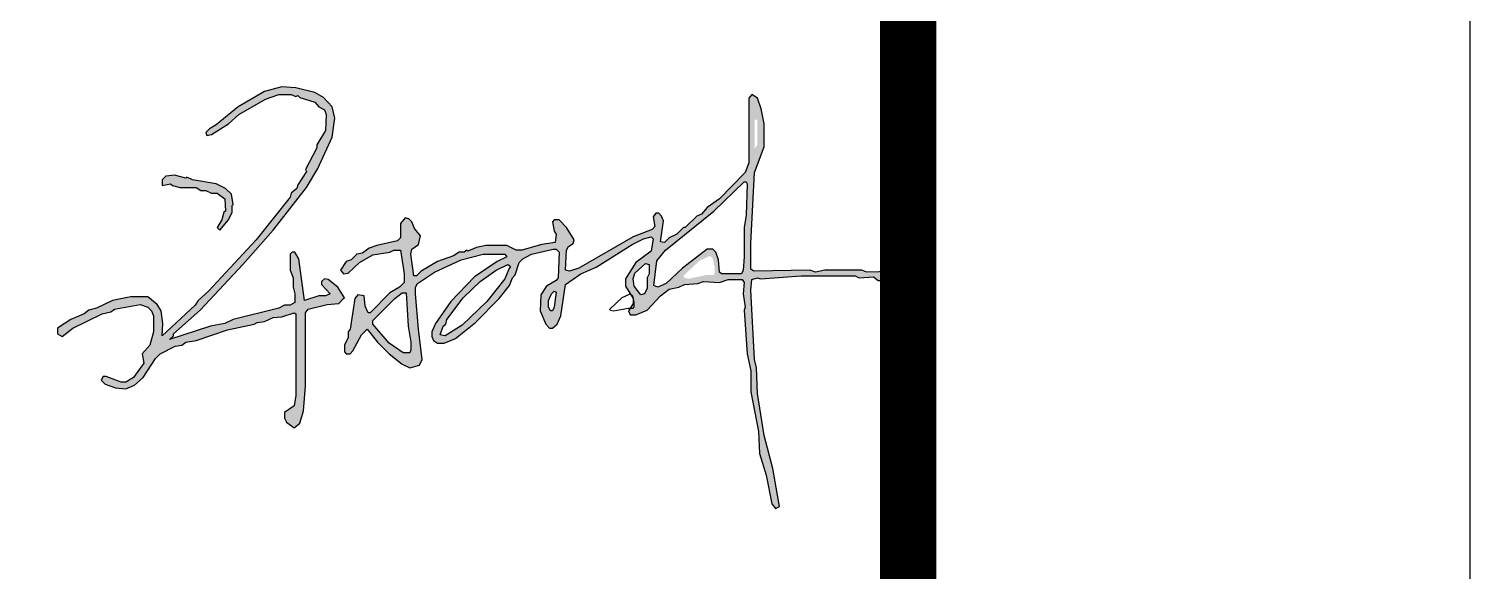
# Model space of a CAD drawing. Extents: x 69728788 to 150676229, y 20333219 to 43663798.
# Drawn here: x 75382228 to 75387357, y 20653074 to 20655004 of the extents above; entities that cross this region are included whole.
import ezdxf

# ---------------------------------------------------------------- set-up
doc = ezdxf.new("R2010")
doc.units = 0
doc.header["$LTSCALE"] = 1000
doc.header["$MEASUREMENT"] = 0
doc.layers.get('0').update_dxf_attribs({"linetype": 'CONTINUOUS'})
for name, color, linetype in [('PIPE-喷淋', 6, 'CONTINUOUS'), ('PUB_TITLE', 4, 'CONTINUOUS'), ('图框', 253, 'CONTINUOUS')]:
    doc.layers.add(name, color=color, linetype=linetype)

# ---------------------------------------------------------------- blocks, each defined once
blk = doc.blocks.new('签字')
at = {"linetype": 'Continuous'}
h = blk.add_hatch(color=4, dxfattribs=at)
h.dxf.hatch_style = 1
h.paths.add_polyline_path([(1873797.611294811, 459121.9573857221), (1873800.14629481, 459124.4923857222), (1873795.076294812, 459152.3773857225), (1873779.866294811, 459167.587385722), (1873754.51629481, 459180.2623857222), (1873691.14129481, 459190.4023857219), (1873675.931294811, 459198.0073857219), (1873673.39629481, 459195.4723857227), (1873642.976294811, 459203.0773857222), (1873620.16129481, 459200.5423857216), (1873610.02129481, 459190.4023857219), (1873610.02129481, 459175.1923857224), (1873632.836294812, 459180.2623857222), (1873637.90629481, 459175.1923857224), (1873658.186294811, 459170.1223857226), (1873701.28129481, 459170.1223857226), (1873713.956294812, 459162.5173857221), (1873726.631294811, 459162.5173857221), (1873741.841294812, 459154.9123857226), (1873757.051294811, 459154.9123857226), (1873777.331294812, 459139.7023857222), (1873779.866294811, 459106.7473857226), (1873774.796294811, 459104.212385722), (1873769.726294811, 459083.9323857222), (1873757.051294811, 459063.6523857219), (1873764.65629481, 459056.0473857224), (1873787.471294811, 459083.9323857222), (1873797.611294811, 459104.212385722)], flags=17)
h.paths.add_polyline_path([(1874094.206294812, 458873.5273857219), (1874096.741294811, 458876.0623857225), (1874078.996294811, 458903.9473857223), (1874053.64629481, 458924.2273857226), (1874043.506294811, 458926.7623857222), (1874035.90129481, 458919.1573857218), (1874035.90129481, 458911.5523857223), (1874058.716294812, 458886.2023857222), (1874046.04129481, 458881.1323857219), (1874028.296294811, 458881.1323857219), (1873990.27129481, 458868.4573857221), (1873975.061294811, 458979.9973857226), (1873964.921294811, 458997.7423857222), (1873957.316294811, 458997.7423857222), (1873952.246294811, 458992.6723857224), (1873952.246294811, 458949.5773857222), (1873959.851294811, 458929.2973857224), (1873959.851294811, 458903.9473857223), (1873964.921294811, 458886.2023857222), (1873964.921294811, 458863.3873857222), (1873952.246294811, 458855.7823857218), (1873937.03629481, 458855.7823857218), (1873921.826294812, 458848.1773857223), (1873800.14629481, 458817.7573857219), (1873777.331294812, 458807.6173857222), (1873739.306294811, 458800.0123857222), (1873630.301294811, 458764.522385722), (1873640.441294811, 458774.6623857226), (1873640.441294811, 458779.7323857215), (1873711.421294811, 458843.1073857215), (1873825.496294811, 458964.7873857226), (1873906.616294811, 459056.0473857224), (1873995.341294812, 459170.1223857226), (1874025.761294811, 459220.8223857223), (1874063.78629481, 459304.4773857226), (1874071.39129481, 459355.1773857223), (1874063.78629481, 459385.5973857227), (1874040.971294811, 459410.9473857223), (1874018.15629481, 459423.6223857226), (1873967.456294812, 459436.2973857224), (1873929.431294811, 459438.8323857221), (1873883.801294811, 459426.1573857218), (1873812.821294812, 459385.5973857227), (1873754.51629481, 459337.4323857222), (1873736.77129481, 459327.2923857216), (1873726.631294811, 459317.1523857219), (1873729.16629481, 459309.5473857224), (1873741.841294812, 459312.0823857221), (1873787.471294811, 459339.9673857219), (1873815.356294811, 459365.3173857224), (1873886.336294812, 459405.8773857225), (1873921.826294812, 459418.5523857223), (1873954.78129481, 459418.5523857223), (1873967.456294812, 459413.4823857215), (1873972.52629481, 459416.0173857221), (1873977.596294811, 459410.9473857223), (1874018.15629481, 459398.272385722), (1874028.296294811, 459385.5973857227), (1874043.506294811, 459377.9923857222), (1874048.576294812, 459365.3173857224), (1874046.04129481, 459322.2223857227), (1874023.226294811, 459284.1973857223), (1874023.226294811, 459276.5923857219), (1873992.806294811, 459218.2873857226), (1873995.341294812, 459213.2173857219), (1873972.52629481, 459177.7273857226), (1873969.991294811, 459167.587385722), (1873954.78129481, 459154.9123857226), (1873952.246294811, 459144.772385722), (1873860.986294811, 459030.6973857223), (1873734.236294811, 458893.8073857222), (1873706.351294811, 458868.4573857221), (1873698.746294811, 458855.7823857218), (1873610.02129481, 458774.6623857226), (1873612.556294811, 458807.6173857222), (1873607.486294811, 458840.5723857223), (1873597.346294811, 458858.3173857224), (1873571.996294811, 458878.5973857227), (1873526.366294811, 458878.5973857227), (1873478.201294812, 458868.4573857221), (1873435.106294811, 458848.1773857223), (1873414.826294812, 458843.1073857215), (1873402.15129481, 458832.9673857219), (1873366.66129481, 458817.7573857219), (1873331.171294811, 458794.9423857224), (1873331.171294811, 458779.7323857215), (1873343.846294811, 458772.1273857225), (1873371.731294811, 458794.9423857224), (1873450.316294811, 458832.9673857219), (1873473.131294811, 458838.0373857226), (1873483.27129481, 458845.6423857221), (1873551.716294812, 458858.3173857224), (1873571.996294811, 458850.712385722), (1873582.136294811, 458840.5723857223), (1873587.206294812, 458827.897385722), (1873587.206294812, 458784.8023857223), (1873577.066294811, 458749.3123857225), (1873556.78629481, 458726.4973857226), (1873561.856294811, 458701.147385722), (1873533.971294811, 458663.1223857226), (1873513.691294811, 458650.4473857223), (1873501.01629481, 458650.4473857223), (1873460.456294812, 458665.6573857218), (1873452.851294811, 458665.6573857218), (1873447.78129481, 458655.5173857221), (1873457.921294811, 458645.3773857225), (1873485.806294811, 458635.2373857223), (1873513.691294811, 458632.7023857222), (1873536.506294811, 458642.8423857219), (1873559.321294812, 458663.1223857226), (1873592.27629481, 458713.8223857223), (1873604.951294812, 458726.4973857226), (1873645.511294811, 458746.7773857219), (1873663.256294811, 458749.3123857225), (1873673.39629481, 458756.9173857216), (1873701.28129481, 458761.9873857223), (1873784.936294811, 458789.8723857226), (1873855.91629481, 458805.0823857221), (1873863.52129481, 458810.1523857219), (1873883.801294811, 458812.6873857225), (1873906.616294811, 458822.8273857222), (1873929.431294811, 458825.3623857223), (1873962.386294811, 458835.5023857225), (1873967.456294812, 458832.9673857219), (1873967.456294812, 458614.9573857221), (1873962.386294811, 458587.0723857223), (1873937.03629481, 458569.3273857222), (1873937.03629481, 458554.1173857222), (1873942.106294811, 458543.9773857226), (1873962.386294811, 458528.7673857221), (1873977.596294811, 458541.4423857224), (1873987.736294811, 458574.397385722), (1873992.806294811, 458640.3073857222), (1873992.806294811, 458835.5023857225), (1874000.41129481, 458845.6423857221), (1874051.111294811, 458858.3173857224), (1874081.53129481, 458860.8523857226)])
h.paths.add_polyline_path([(1874274.191294811, 458756.9173857216), (1874274.191294811, 458736.6373857222), (1874271.65629481, 458729.0323857218), (1874253.91129481, 458729.0323857218), (1874215.886294811, 458754.3823857219), (1874172.79129481, 458805.0823857221), (1874172.79129481, 458815.2223857227), (1874231.096294811, 458873.5273857219), (1874251.376294811, 458888.7373857223), (1874261.51629481, 458888.7373857223), (1874266.586294812, 458800.0123857222)], flags=16)
h.paths.add_polyline_path([(1874540.366294811, 458959.7173857219), (1874535.296294811, 458952.1123857223), (1874525.15629481, 458926.7623857222), (1874476.991294811, 458865.9223857224), (1874411.081294812, 458802.5473857224), (1874365.451294812, 458774.6623857226), (1874352.77629481, 458777.1973857223), (1874360.381294811, 458800.0123857222), (1874367.986294811, 458805.0823857221), (1874370.52129481, 458817.7573857219), (1874413.616294811, 458876.0623857225), (1874459.246294811, 458919.1573857218), (1874502.341294812, 458949.5773857222), (1874532.761294811, 458964.7873857226)], flags=16)
h.paths.add_polyline_path([(1874662.046294811, 458891.272385722), (1874656.976294811, 458850.712385722), (1874651.90629481, 458840.5723857223), (1874646.836294812, 458840.5723857223), (1874641.76629481, 458850.712385722), (1874641.76629481, 458868.4573857221), (1874649.371294811, 458886.2023857222), (1874656.976294811, 458893.8073857222)], flags=16)
h.paths.add_polyline_path([(1874910.476294811, 458964.7873857226), (1874910.476294811, 458939.4373857225), (1874905.40629481, 458929.2973857224), (1874905.40629481, 458901.4123857226), (1874897.801294811, 458886.2023857222), (1874887.66129481, 458883.6673857216), (1874869.91629481, 458906.4823857215), (1874867.381294811, 458926.7623857222), (1874872.451294812, 458941.9723857227), (1874900.336294812, 458967.3223857223)], flags=16)
h.paths.add_polyline_path([(1875085.39129481, 458957.1823857222), (1875085.39129481, 458941.9723857227), (1875082.856294811, 458936.9023857219), (1875065.111294811, 458936.9023857219), (1875014.41129481, 458926.7623857222), (1875004.27129481, 458929.2973857224), (1875001.736294811, 458934.3673857222), (1875044.831294812, 458974.9273857223), (1875072.716294812, 458987.6023857226), (1875080.321294812, 458979.9973857226)], flags=16)
h.paths.add_polyline_path([(1875171.581294812, 459180.2623857222), (1875169.046294811, 459096.6073857215), (1875163.976294811, 459063.6523857219), (1875163.976294811, 458985.0673857224), (1875161.441294811, 458949.5773857222), (1875156.371294811, 458939.4373857225), (1875103.136294811, 458939.4373857225), (1875098.066294811, 458944.5073857219), (1875095.53129481, 458977.462385722), (1875087.926294811, 458997.7423857222), (1875080.321294812, 459005.3473857227), (1875065.111294811, 459005.3473857227), (1874999.201294812, 458954.647385722), (1874956.106294811, 458914.087385722), (1874933.29129481, 458903.9473857223), (1874923.15129481, 458909.0173857221), (1874930.756294811, 458974.9273857223), (1874953.571294812, 459002.8123857225), (1875082.856294811, 459106.7473857226), (1875163.976294811, 459185.3323857221), (1875169.046294811, 459185.3323857221)], flags=16)
h.paths.add_polyline_path([(1875199.466294812, 459347.5723857223), (1875199.466294812, 459314.6173857222), (1875199.466294812, 459284.1973857223), (1875191.861294811, 459274.0573857222), (1875191.861294811, 459350.1073857215), (1875194.39629481, 459352.6423857221)], flags=16)
h.paths.add_polyline_path([(1875605.066294811, 458931.8323857221), (1875607.601294811, 458934.3673857222), (1875602.53129481, 458941.9723857227), (1875589.856294811, 458947.0423857216), (1875490.991294811, 458944.5073857219), (1875478.316294811, 458949.5773857222), (1875379.451294812, 458949.5773857222), (1875354.101294811, 458944.5073857219), (1875338.89129481, 458949.5773857222), (1875189.326294812, 458947.0423857216), (1875181.721294811, 458952.1123857223), (1875181.721294811, 459020.5573857222), (1875191.861294811, 459210.6823857222), (1875217.211294812, 459279.1273857225), (1875217.211294812, 459339.9673857219), (1875209.606294811, 459380.5273857219), (1875199.466294812, 459408.4123857226), (1875184.256294811, 459418.5523857223), (1875176.65129481, 459408.4123857226), (1875176.65129481, 459236.0323857218), (1875166.511294811, 459210.6823857222), (1875098.066294811, 459139.7023857222), (1875065.111294811, 459116.8873857222), (1875049.90129481, 459099.1423857221), (1875037.226294811, 459094.0723857223), (1875006.806294811, 459063.6523857219), (1875001.736294811, 459063.6523857219), (1874983.991294811, 459045.9073857218), (1874963.711294812, 459035.7673857221), (1874951.03629481, 459023.0923857219), (1874940.89629481, 459025.6273857225), (1874948.501294811, 459081.397385722), (1874943.431294811, 459094.0723857223), (1874935.826294812, 459101.6773857223), (1874928.221294811, 459101.6773857223), (1874920.616294811, 459091.5373857226), (1874925.686294811, 459066.1873857225), (1874918.081294812, 459058.5823857221), (1874867.381294811, 459038.3023857223), (1874722.886294811, 458954.647385722), (1874697.53629481, 458947.0423857216), (1874687.39629481, 458949.5773857222), (1874689.931294811, 459002.8123857225), (1874695.001294811, 459012.9523857222), (1874707.676294811, 459020.5573857222), (1874710.211294812, 459030.6973857223), (1874689.931294811, 459063.6523857219), (1874669.65129481, 459083.9323857222), (1874656.976294811, 459083.9323857222), (1874651.90629481, 459078.8623857223), (1874656.976294811, 459053.5123857222), (1874662.046294811, 459045.9073857218), (1874659.511294811, 459023.0923857219), (1874624.02129481, 459018.022385722), (1874570.78629481, 459002.8123857225), (1874555.576294812, 459002.8123857225), (1874530.226294811, 459015.4873857223), (1874474.456294812, 459015.4873857223), (1874449.106294811, 459010.4173857216), (1874426.29129481, 459000.2773857219), (1874423.756294811, 459002.8123857225), (1874416.15129481, 458997.7423857222), (1874403.476294811, 458997.7423857222), (1874388.26629481, 458987.6023857226), (1874345.171294811, 458972.3923857221), (1874302.076294812, 458947.0423857216), (1874289.40129481, 458934.3673857222), (1874281.796294811, 458934.3673857222), (1874274.191294811, 458992.6723857224), (1874276.726294811, 459005.3473857227), (1874294.471294811, 459018.022385722), (1874299.54129481, 459040.837385722), (1874284.331294812, 459061.1173857222), (1874276.726294811, 459078.8623857223), (1874269.121294811, 459086.4673857219), (1874258.981294811, 459089.0023857225), (1874246.306294811, 459073.7923857216), (1874246.306294811, 459035.7673857221), (1874238.701294812, 459028.1623857226), (1874182.931294811, 459015.4873857223), (1874162.65129481, 459007.8823857219), (1874144.90629481, 458995.2073857221), (1874129.696294812, 458992.6723857224), (1874114.486294811, 458977.462385722), (1874101.811294811, 458972.3923857221), (1874086.601294811, 458949.5773857222), (1874094.206294812, 458939.4373857225), (1874106.881294811, 458941.9723857227), (1874137.301294811, 458969.8573857215), (1874172.79129481, 458990.1373857222), (1874218.421294811, 458997.7423857222), (1874228.561294811, 459002.8123857225), (1874246.306294811, 459002.8123857225), (1874256.446294812, 458939.4373857225), (1874256.446294812, 458916.6223857226), (1874243.77129481, 458903.9473857223), (1874218.421294811, 458888.7373857223), (1874165.186294811, 458835.5023857225), (1874160.116294811, 458835.5023857225), (1874152.511294811, 458853.2473857226), (1874149.976294811, 458881.1323857219), (1874132.231294811, 458883.6673857216), (1874124.626294811, 458873.5273857219), (1874111.951294812, 458792.4073857218), (1874106.881294811, 458784.8023857223), (1874106.881294811, 458769.5923857219), (1874096.741294811, 458749.3123857225), (1874096.741294811, 458731.5673857224), (1874101.811294811, 458726.4973857226), (1874111.951294812, 458726.4973857226), (1874119.556294811, 458734.1023857226), (1874142.371294811, 458777.1973857223), (1874157.581294812, 458792.4073857218), (1874185.466294812, 458756.9173857216), (1874215.886294811, 458726.4973857226), (1874251.376294811, 458698.6123857223), (1874271.65629481, 458688.4723857227), (1874297.006294811, 458696.0773857222), (1874304.611294811, 458711.2873857226), (1874294.471294811, 458792.4073857218), (1874286.866294811, 458886.2023857222), (1874286.866294811, 458903.9473857223), (1874291.936294811, 458914.087385722), (1874337.566294811, 458944.5073857219), (1874408.546294811, 458977.462385722), (1874466.851294811, 458992.6723857224), (1874525.15629481, 458992.6723857224), (1874530.226294811, 458985.0673857224), (1874504.876294811, 458972.3923857221), (1874444.03629481, 458931.8323857221), (1874380.66129481, 458865.9223857224), (1874340.101294811, 458807.6173857222), (1874329.961294812, 458784.8023857223), (1874329.961294812, 458772.1273857225), (1874335.03129481, 458761.9873857223), (1874345.171294811, 458754.3823857219), (1874362.91629481, 458754.3823857219), (1874393.336294812, 458767.0573857222), (1874446.571294812, 458810.1523857219), (1874509.946294812, 458873.5273857219), (1874537.831294812, 458909.0173857221), (1874545.436294811, 458929.2973857224), (1874553.04129481, 458936.9023857219), (1874563.181294811, 458969.8573857215), (1874573.321294812, 458979.9973857226), (1874596.136294811, 458992.6723857224), (1874654.441294811, 459005.3473857227), (1874662.046294811, 459005.3473857227), (1874669.65129481, 458997.7423857222), (1874667.116294811, 458929.2973857224), (1874662.046294811, 458921.6923857224), (1874636.696294812, 458906.4823857215), (1874621.486294811, 458883.6673857216), (1874618.951294812, 458840.5723857223), (1874634.16129481, 458805.0823857221), (1874644.301294811, 458794.9423857224), (1874651.90629481, 458794.9423857224), (1874664.581294812, 458805.0823857221), (1874674.721294811, 458827.897385722), (1874687.39629481, 458911.5523857223), (1874727.956294812, 458939.4373857225), (1874768.51629481, 458957.1823857222), (1874864.846294811, 459018.022385722), (1874895.26629481, 459033.2323857215), (1874915.546294811, 459038.3023857223), (1874920.616294811, 459033.2323857215), (1874915.546294811, 459000.2773857219), (1874874.986294811, 458969.8573857215), (1874847.101294811, 458926.7623857222), (1874847.101294811, 458906.4823857215), (1874867.381294811, 458873.5273857219), (1874867.381294811, 458860.8523857226), (1874854.706294812, 458840.5723857223), (1874859.77629481, 458830.4323857222), (1874874.986294811, 458830.4323857222), (1874905.40629481, 458843.1073857215), (1874940.89629481, 458881.1323857219), (1874963.711294812, 458898.8773857225), (1874989.061294811, 458903.9473857223), (1875004.27129481, 458911.5523857223), (1875039.761294811, 458914.087385722), (1875054.971294811, 458919.1573857218), (1875098.066294811, 458916.6223857226), (1875120.881294811, 458924.2273857226), (1875158.90629481, 458924.2273857226), (1875163.976294811, 458916.6223857226), (1875161.441294811, 458886.2023857222), (1875166.511294811, 458850.712385722), (1875163.976294811, 458843.1073857215), (1875171.581294812, 458726.4973857226), (1875181.721294811, 458680.8673857222), (1875181.721294811, 458625.0973857227), (1875202.001294811, 458518.6273857225), (1875204.53629481, 458460.3223857223), (1875222.28129481, 458402.0173857221), (1875237.491294811, 458325.9673857219), (1875247.631294811, 458313.2923857216), (1875257.77129481, 458318.3623857223), (1875240.02629481, 458419.7623857222), (1875217.211294812, 458508.4873857223), (1875199.466294812, 458620.0273857219), (1875196.931294811, 458688.4723857227), (1875191.861294811, 458711.2873857226), (1875181.721294811, 458896.3423857219), (1875184.256294811, 458924.2273857226), (1875199.466294812, 458929.2973857224), (1875207.071294812, 458926.7623857222), (1875316.076294812, 458934.3673857222), (1875460.571294812, 458934.3673857222), (1875470.711294812, 458929.2973857224), (1875508.736294811, 458931.8323857221), (1875521.41129481, 458921.6923857224), (1875592.39129481, 458921.6923857224)])
at = {"color": 4, "linetype": 'Continuous'}
for points in [[(1874094.206294812, 458873.5273857219), (1874096.741294811, 458876.0623857225), (1874078.996294811, 458903.9473857223), (1874053.64629481, 458924.2273857226), (1874043.506294811, 458926.7623857222), (1874035.90129481, 458919.1573857218), (1874035.90129481, 458911.5523857223), (1874058.716294812, 458886.2023857222), (1874046.04129481, 458881.1323857219), (1874028.296294811, 458881.1323857219), (1873990.27129481, 458868.4573857221), (1873975.061294811, 458979.9973857226), (1873964.921294811, 458997.7423857222), (1873957.316294811, 458997.7423857222), (1873952.246294811, 458992.6723857224), (1873952.246294811, 458949.5773857222), (1873959.851294811, 458929.2973857224), (1873959.851294811, 458903.9473857223), (1873964.921294811, 458886.2023857222), (1873964.921294811, 458863.3873857222), (1873952.246294811, 458855.7823857218), (1873937.03629481, 458855.7823857218), (1873921.826294812, 458848.1773857223), (1873800.14629481, 458817.7573857219), (1873777.331294812, 458807.6173857222), (1873739.306294811, 458800.0123857222), (1873630.301294811, 458764.522385722), (1873640.441294811, 458774.6623857226), (1873640.441294811, 458779.7323857215), (1873711.421294811, 458843.1073857215), (1873825.496294811, 458964.7873857226), (1873906.616294811, 459056.0473857224), (1873995.341294812, 459170.1223857226), (1874025.761294811, 459220.8223857223), (1874063.78629481, 459304.4773857226), (1874071.39129481, 459355.1773857223), (1874063.78629481, 459385.5973857227), (1874040.971294811, 459410.9473857223), (1874018.15629481, 459423.6223857226), (1873967.456294812, 459436.2973857224), (1873929.431294811, 459438.8323857221), (1873883.801294811, 459426.1573857218), (1873812.821294812, 459385.5973857227), (1873754.51629481, 459337.4323857222), (1873736.77129481, 459327.2923857216), (1873726.631294811, 459317.1523857219), (1873729.16629481, 459309.5473857224), (1873741.841294812, 459312.0823857221), (1873787.471294811, 459339.9673857219), (1873815.356294811, 459365.3173857224), (1873886.336294812, 459405.8773857225), (1873921.826294812, 459418.5523857223), (1873954.78129481, 459418.5523857223), (1873967.456294812, 459413.4823857215), (1873972.52629481, 459416.0173857221), (1873977.596294811, 459410.9473857223), (1874018.15629481, 459398.272385722), (1874028.296294811, 459385.5973857227), (1874043.506294811, 459377.9923857222), (1874048.576294812, 459365.3173857224), (1874046.04129481, 459322.2223857227), (1874023.226294811, 459284.1973857223), (1874023.226294811, 459276.5923857219), (1873992.806294811, 459218.2873857226), (1873995.341294812, 459213.2173857219), (1873972.52629481, 459177.7273857226), (1873969.991294811, 459167.587385722), (1873954.78129481, 459154.9123857226), (1873952.246294811, 459144.772385722), (1873860.986294811, 459030.6973857223), (1873734.236294811, 458893.8073857222), (1873706.351294811, 458868.4573857221), (1873698.746294811, 458855.7823857218), (1873610.02129481, 458774.6623857226), (1873612.556294811, 458807.6173857222), (1873607.486294811, 458840.5723857223), (1873597.346294811, 458858.3173857224), (1873571.996294811, 458878.5973857227), (1873526.366294811, 458878.5973857227), (1873478.201294812, 458868.4573857221), (1873435.106294811, 458848.1773857223), (1873414.826294812, 458843.1073857215), (1873402.15129481, 458832.9673857219), (1873366.66129481, 458817.7573857219), (1873331.171294811, 458794.9423857224), (1873331.171294811, 458779.7323857215), (1873343.846294811, 458772.1273857225), (1873371.731294811, 458794.9423857224), (1873450.316294811, 458832.9673857219), (1873473.131294811, 458838.0373857226), (1873483.27129481, 458845.6423857221), (1873551.716294812, 458858.3173857224), (1873571.996294811, 458850.712385722), (1873582.136294811, 458840.5723857223), (1873587.206294812, 458827.897385722), (1873587.206294812, 458784.8023857223), (1873577.066294811, 458749.3123857225), (1873556.78629481, 458726.4973857226), (1873561.856294811, 458701.147385722), (1873533.971294811, 458663.1223857226), (1873513.691294811, 458650.4473857223), (1873501.01629481, 458650.4473857223), (1873460.456294812, 458665.6573857218), (1873452.851294811, 458665.6573857218), (1873447.78129481, 458655.5173857221), (1873457.921294811, 458645.3773857225), (1873485.806294811, 458635.2373857223), (1873513.691294811, 458632.7023857222), (1873536.506294811, 458642.8423857219), (1873559.321294812, 458663.1223857226), (1873592.27629481, 458713.8223857223), (1873604.951294812, 458726.4973857226), (1873645.511294811, 458746.7773857219), (1873663.256294811, 458749.3123857225), (1873673.39629481, 458756.9173857216), (1873701.28129481, 458761.9873857223), (1873784.936294811, 458789.8723857226), (1873855.91629481, 458805.0823857221), (1873863.52129481, 458810.1523857219), (1873883.801294811, 458812.6873857225), (1873906.616294811, 458822.8273857222), (1873929.431294811, 458825.3623857223), (1873962.386294811, 458835.5023857225), (1873967.456294812, 458832.9673857219), (1873967.456294812, 458614.9573857221), (1873962.386294811, 458587.0723857223), (1873937.03629481, 458569.3273857222), (1873937.03629481, 458554.1173857222), (1873942.106294811, 458543.9773857226), (1873962.386294811, 458528.7673857221), (1873977.596294811, 458541.4423857224), (1873987.736294811, 458574.397385722), (1873992.806294811, 458640.3073857222), (1873992.806294811, 458835.5023857225), (1874000.41129481, 458845.6423857221), (1874051.111294811, 458858.3173857224), (1874081.53129481, 458860.8523857226), (1874094.206294812, 458873.5273857219)], [(1875605.066294811, 458931.8323857221), (1875607.601294811, 458934.3673857222), (1875602.53129481, 458941.9723857227), (1875589.856294811, 458947.0423857216), (1875490.991294811, 458944.5073857219), (1875478.316294811, 458949.5773857222), (1875379.451294812, 458949.5773857222), (1875354.101294811, 458944.5073857219), (1875338.89129481, 458949.5773857222), (1875189.326294812, 458947.0423857216), (1875181.721294811, 458952.1123857223), (1875181.721294811, 459020.5573857222), (1875191.861294811, 459210.6823857222), (1875217.211294812, 459279.1273857225), (1875217.211294812, 459339.9673857219), (1875209.606294811, 459380.5273857219), (1875199.466294812, 459408.4123857226), (1875184.256294811, 459418.5523857223), (1875176.65129481, 459408.4123857226), (1875176.65129481, 459236.0323857218), (1875166.511294811, 459210.6823857222), (1875098.066294811, 459139.7023857222), (1875065.111294811, 459116.8873857222), (1875049.90129481, 459099.1423857221), (1875037.226294811, 459094.0723857223), (1875006.806294811, 459063.6523857219), (1875001.736294811, 459063.6523857219), (1874983.991294811, 459045.9073857218), (1874963.711294812, 459035.7673857221), (1874951.03629481, 459023.0923857219), (1874940.89629481, 459025.6273857225), (1874948.501294811, 459081.397385722), (1874943.431294811, 459094.0723857223), (1874935.826294812, 459101.6773857223), (1874928.221294811, 459101.6773857223), (1874920.616294811, 459091.5373857226), (1874925.686294811, 459066.1873857225), (1874918.081294812, 459058.5823857221), (1874867.381294811, 459038.3023857223), (1874722.886294811, 458954.647385722), (1874697.53629481, 458947.0423857216), (1874687.39629481, 458949.5773857222), (1874689.931294811, 459002.8123857225), (1874695.001294811, 459012.9523857222), (1874707.676294811, 459020.5573857222), (1874710.211294812, 459030.6973857223), (1874689.931294811, 459063.6523857219), (1874669.65129481, 459083.9323857222), (1874656.976294811, 459083.9323857222), (1874651.90629481, 459078.8623857223), (1874656.976294811, 459053.5123857222), (1874662.046294811, 459045.9073857218), (1874659.511294811, 459023.0923857219), (1874624.02129481, 459018.022385722), (1874570.78629481, 459002.8123857225), (1874555.576294812, 459002.8123857225), (1874530.226294811, 459015.4873857223), (1874474.456294812, 459015.4873857223), (1874449.106294811, 459010.4173857216), (1874426.29129481, 459000.2773857219), (1874423.756294811, 459002.8123857225), (1874416.15129481, 458997.7423857222), (1874403.476294811, 458997.7423857222), (1874388.26629481, 458987.6023857226), (1874345.171294811, 458972.3923857221), (1874302.076294812, 458947.0423857216), (1874289.40129481, 458934.3673857222), (1874281.796294811, 458934.3673857222), (1874274.191294811, 458992.6723857224), (1874276.726294811, 459005.3473857227), (1874294.471294811, 459018.022385722), (1874299.54129481, 459040.837385722), (1874284.331294812, 459061.1173857222), (1874276.726294811, 459078.8623857223), (1874269.121294811, 459086.4673857219), (1874258.981294811, 459089.0023857225), (1874246.306294811, 459073.7923857216), (1874246.306294811, 459035.7673857221), (1874238.701294812, 459028.1623857226), (1874182.931294811, 459015.4873857223), (1874162.65129481, 459007.8823857219), (1874144.90629481, 458995.2073857221), (1874129.696294812, 458992.6723857224), (1874114.486294811, 458977.462385722), (1874101.811294811, 458972.3923857221), (1874086.601294811, 458949.5773857222), (1874094.206294812, 458939.4373857225), (1874106.881294811, 458941.9723857227), (1874137.301294811, 458969.8573857215), (1874172.79129481, 458990.1373857222), (1874218.421294811, 458997.7423857222), (1874228.561294811, 459002.8123857225), (1874246.306294811, 459002.8123857225), (1874256.446294812, 458939.4373857225), (1874256.446294812, 458916.6223857226), (1874243.77129481, 458903.9473857223), (1874218.421294811, 458888.7373857223), (1874165.186294811, 458835.5023857225), (1874160.116294811, 458835.5023857225), (1874152.511294811, 458853.2473857226), (1874149.976294811, 458881.1323857219), (1874132.231294811, 458883.6673857216), (1874124.626294811, 458873.5273857219), (1874111.951294812, 458792.4073857218), (1874106.881294811, 458784.8023857223), (1874106.881294811, 458769.5923857219), (1874096.741294811, 458749.3123857225), (1874096.741294811, 458731.5673857224), (1874101.811294811, 458726.4973857226), (1874111.951294812, 458726.4973857226), (1874119.556294811, 458734.1023857226), (1874142.371294811, 458777.1973857223), (1874157.581294812, 458792.4073857218), (1874185.466294812, 458756.9173857216), (1874215.886294811, 458726.4973857226), (1874251.376294811, 458698.6123857223), (1874271.65629481, 458688.4723857227), (1874297.006294811, 458696.0773857222), (1874304.611294811, 458711.2873857226), (1874294.471294811, 458792.4073857218), (1874286.866294811, 458886.2023857222), (1874286.866294811, 458903.9473857223), (1874291.936294811, 458914.087385722), (1874337.566294811, 458944.5073857219), (1874408.546294811, 458977.462385722), (1874466.851294811, 458992.6723857224), (1874525.15629481, 458992.6723857224), (1874530.226294811, 458985.0673857224), (1874504.876294811, 458972.3923857221), (1874444.03629481, 458931.8323857221), (1874380.66129481, 458865.9223857224), (1874340.101294811, 458807.6173857222), (1874329.961294812, 458784.8023857223), (1874329.961294812, 458772.1273857225), (1874335.03129481, 458761.9873857223), (1874345.171294811, 458754.3823857219), (1874362.91629481, 458754.3823857219), (1874393.336294812, 458767.0573857222), (1874446.571294812, 458810.1523857219), (1874509.946294812, 458873.5273857219), (1874537.831294812, 458909.0173857221), (1874545.436294811, 458929.2973857224), (1874553.04129481, 458936.9023857219), (1874563.181294811, 458969.8573857215), (1874573.321294812, 458979.9973857226), (1874596.136294811, 458992.6723857224), (1874654.441294811, 459005.3473857227), (1874662.046294811, 459005.3473857227), (1874669.65129481, 458997.7423857222), (1874667.116294811, 458929.2973857224), (1874662.046294811, 458921.6923857224), (1874636.696294812, 458906.4823857215), (1874621.486294811, 458883.6673857216), (1874618.951294812, 458840.5723857223), (1874634.16129481, 458805.0823857221), (1874644.301294811, 458794.9423857224), (1874651.90629481, 458794.9423857224), (1874664.581294812, 458805.0823857221), (1874674.721294811, 458827.897385722), (1874687.39629481, 458911.5523857223), (1874727.956294812, 458939.4373857225), (1874768.51629481, 458957.1823857222), (1874864.846294811, 459018.022385722), (1874895.26629481, 459033.2323857215), (1874915.546294811, 459038.3023857223), (1874920.616294811, 459033.2323857215), (1874915.546294811, 459000.2773857219), (1874874.986294811, 458969.8573857215), (1874847.101294811, 458926.7623857222), (1874847.101294811, 458906.4823857215), (1874867.381294811, 458873.5273857219), (1874867.381294811, 458860.8523857226), (1874854.706294812, 458840.5723857223), (1874859.77629481, 458830.4323857222), (1874874.986294811, 458830.4323857222), (1874905.40629481, 458843.1073857215), (1874940.89629481, 458881.1323857219), (1874963.711294812, 458898.8773857225), (1874989.061294811, 458903.9473857223), (1875004.27129481, 458911.5523857223), (1875039.761294811, 458914.087385722), (1875054.971294811, 458919.1573857218), (1875098.066294811, 458916.6223857226), (1875120.881294811, 458924.2273857226), (1875158.90629481, 458924.2273857226), (1875163.976294811, 458916.6223857226), (1875161.441294811, 458886.2023857222), (1875166.511294811, 458850.712385722), (1875163.976294811, 458843.1073857215), (1875171.581294812, 458726.4973857226), (1875181.721294811, 458680.8673857222), (1875181.721294811, 458625.0973857227), (1875202.001294811, 458518.6273857225), (1875204.53629481, 458460.3223857223), (1875222.28129481, 458402.0173857221), (1875237.491294811, 458325.9673857219), (1875247.631294811, 458313.2923857216), (1875257.77129481, 458318.3623857223), (1875240.02629481, 458419.7623857222), (1875217.211294812, 458508.4873857223), (1875199.466294812, 458620.0273857219), (1875196.931294811, 458688.4723857227), (1875191.861294811, 458711.2873857226), (1875181.721294811, 458896.3423857219), (1875184.256294811, 458924.2273857226), (1875199.466294812, 458929.2973857224), (1875207.071294812, 458926.7623857222), (1875316.076294812, 458934.3673857222), (1875460.571294812, 458934.3673857222), (1875470.711294812, 458929.2973857224), (1875508.736294811, 458931.8323857221), (1875521.41129481, 458921.6923857224), (1875592.39129481, 458921.6923857224), (1875605.066294811, 458931.8323857221)], [(1873797.611294811, 459121.9573857221), (1873800.14629481, 459124.4923857222), (1873795.076294812, 459152.3773857225), (1873779.866294811, 459167.587385722), (1873754.51629481, 459180.2623857222), (1873691.14129481, 459190.4023857219), (1873675.931294811, 459198.0073857219), (1873673.39629481, 459195.4723857227), (1873642.976294811, 459203.0773857222), (1873620.16129481, 459200.5423857216), (1873610.02129481, 459190.4023857219), (1873610.02129481, 459175.1923857224), (1873632.836294812, 459180.2623857222), (1873637.90629481, 459175.1923857224), (1873658.186294811, 459170.1223857226), (1873701.28129481, 459170.1223857226), (1873713.956294812, 459162.5173857221), (1873726.631294811, 459162.5173857221), (1873741.841294812, 459154.9123857226), (1873757.051294811, 459154.9123857226), (1873777.331294812, 459139.7023857222), (1873779.866294811, 459106.7473857226), (1873774.796294811, 459104.212385722), (1873769.726294811, 459083.9323857222), (1873757.051294811, 459063.6523857219), (1873764.65629481, 459056.0473857224), (1873787.471294811, 459083.9323857222), (1873797.611294811, 459104.212385722), (1873797.611294811, 459121.9573857221)], [(1875171.581294812, 459180.2623857222), (1875169.046294811, 459096.6073857215), (1875163.976294811, 459063.6523857219), (1875163.976294811, 458985.0673857224), (1875161.441294811, 458949.5773857222), (1875156.371294811, 458939.4373857225), (1875103.136294811, 458939.4373857225), (1875098.066294811, 458944.5073857219), (1875095.53129481, 458977.462385722), (1875087.926294811, 458997.7423857222), (1875080.321294812, 459005.3473857227), (1875065.111294811, 459005.3473857227), (1874999.201294812, 458954.647385722), (1874956.106294811, 458914.087385722), (1874933.29129481, 458903.9473857223), (1874923.15129481, 458909.0173857221), (1874930.756294811, 458974.9273857223), (1874953.571294812, 459002.8123857225), (1875082.856294811, 459106.7473857226), (1875163.976294811, 459185.3323857221), (1875169.046294811, 459185.3323857221), (1875171.581294812, 459180.2623857222)], [(1874540.366294811, 458959.7173857219), (1874535.296294811, 458952.1123857223), (1874525.15629481, 458926.7623857222), (1874476.991294811, 458865.9223857224), (1874411.081294812, 458802.5473857224), (1874365.451294812, 458774.6623857226), (1874352.77629481, 458777.1973857223), (1874360.381294811, 458800.0123857222), (1874367.986294811, 458805.0823857221), (1874370.52129481, 458817.7573857219), (1874413.616294811, 458876.0623857225), (1874459.246294811, 458919.1573857218), (1874502.341294812, 458949.5773857222), (1874532.761294811, 458964.7873857226), (1874540.366294811, 458959.7173857219)], [(1874910.476294811, 458964.7873857226), (1874910.476294811, 458939.4373857225), (1874905.40629481, 458929.2973857224), (1874905.40629481, 458901.4123857226), (1874897.801294811, 458886.2023857222), (1874887.66129481, 458883.6673857216), (1874869.91629481, 458906.4823857215), (1874867.381294811, 458926.7623857222), (1874872.451294812, 458941.9723857227), (1874900.336294812, 458967.3223857223), (1874910.476294811, 458964.7873857226)], [(1874274.191294811, 458756.9173857216), (1874274.191294811, 458736.6373857222), (1874271.65629481, 458729.0323857218), (1874253.91129481, 458729.0323857218), (1874215.886294811, 458754.3823857219), (1874172.79129481, 458805.0823857221), (1874172.79129481, 458815.2223857227), (1874231.096294811, 458873.5273857219), (1874251.376294811, 458888.7373857223), (1874261.51629481, 458888.7373857223), (1874266.586294812, 458800.0123857222), (1874274.191294811, 458756.9173857216)], [(1874662.046294811, 458891.272385722), (1874656.976294811, 458850.712385722), (1874651.90629481, 458840.5723857223), (1874646.836294812, 458840.5723857223), (1874641.76629481, 458850.712385722), (1874641.76629481, 458868.4573857221), (1874649.371294811, 458886.2023857222), (1874656.976294811, 458893.8073857222), (1874662.046294811, 458891.272385722)], [(1874869.442525791, 458863.224688191), (1874869.442525791, 458851.5246881903), (1874867.492525791, 458847.6246881909), (1874853.84252579, 458847.6246881909), (1874814.84252579, 458839.8246881906), (1874807.042525791, 458841.7746881903), (1874805.09252579, 458845.6746881907), (1874838.242525791, 458876.8746881909), (1874859.692525791, 458886.6246881909), (1874865.542525791, 458880.7746881903), (1874869.442525791, 458863.224688191)]]:
    blk.add_lwpolyline(points, dxfattribs=at)

msp = doc.modelspace()

# ---------------------------------------------------------------- linework, layer by layer
at = {"layer": 'PUB_TITLE'}
msp.add_lwpolyline([(75219157.38498399, 20565166.09526195), (75387357.38498399, 20565166.09526195), (75387357.38498399, 20683966.09526195), (75219157.38498399, 20683966.09526195)], close=True, dxfattribs=at)
at = {"layer": 'PUB_TITLE', "const_width": 200}
msp.add_lwpolyline([(75224157.38498399, 20567166.09526195), (75385357.38498399, 20567166.09526195), (75385357.38498399, 20681966.09526195), (75224157.38498399, 20681966.09526195)], close=True, dxfattribs=at)
at = {"layer": '图框', "color": 0, "const_width": 100}
msp.add_lwpolyline([(75373338.91332492, 20664463.19678249), (75385357.38498399, 20664463.19678249), (75385357.38498399, 20644144.79678249), (75373338.91332492, 20644144.79678249)], close=True, dxfattribs=at)

# ---------------------------------------------------------------- block references
at = {"layer": 'PIPE-喷淋', "xscale": 1.333333343267441, "yscale": 1.33333333581686, "zscale": 1.33333333333332}
msp.add_blockref('签字', (72884555.00411269, 20042212.37385923), dxfattribs=at)

doc.saveas('drawing.dxf')
